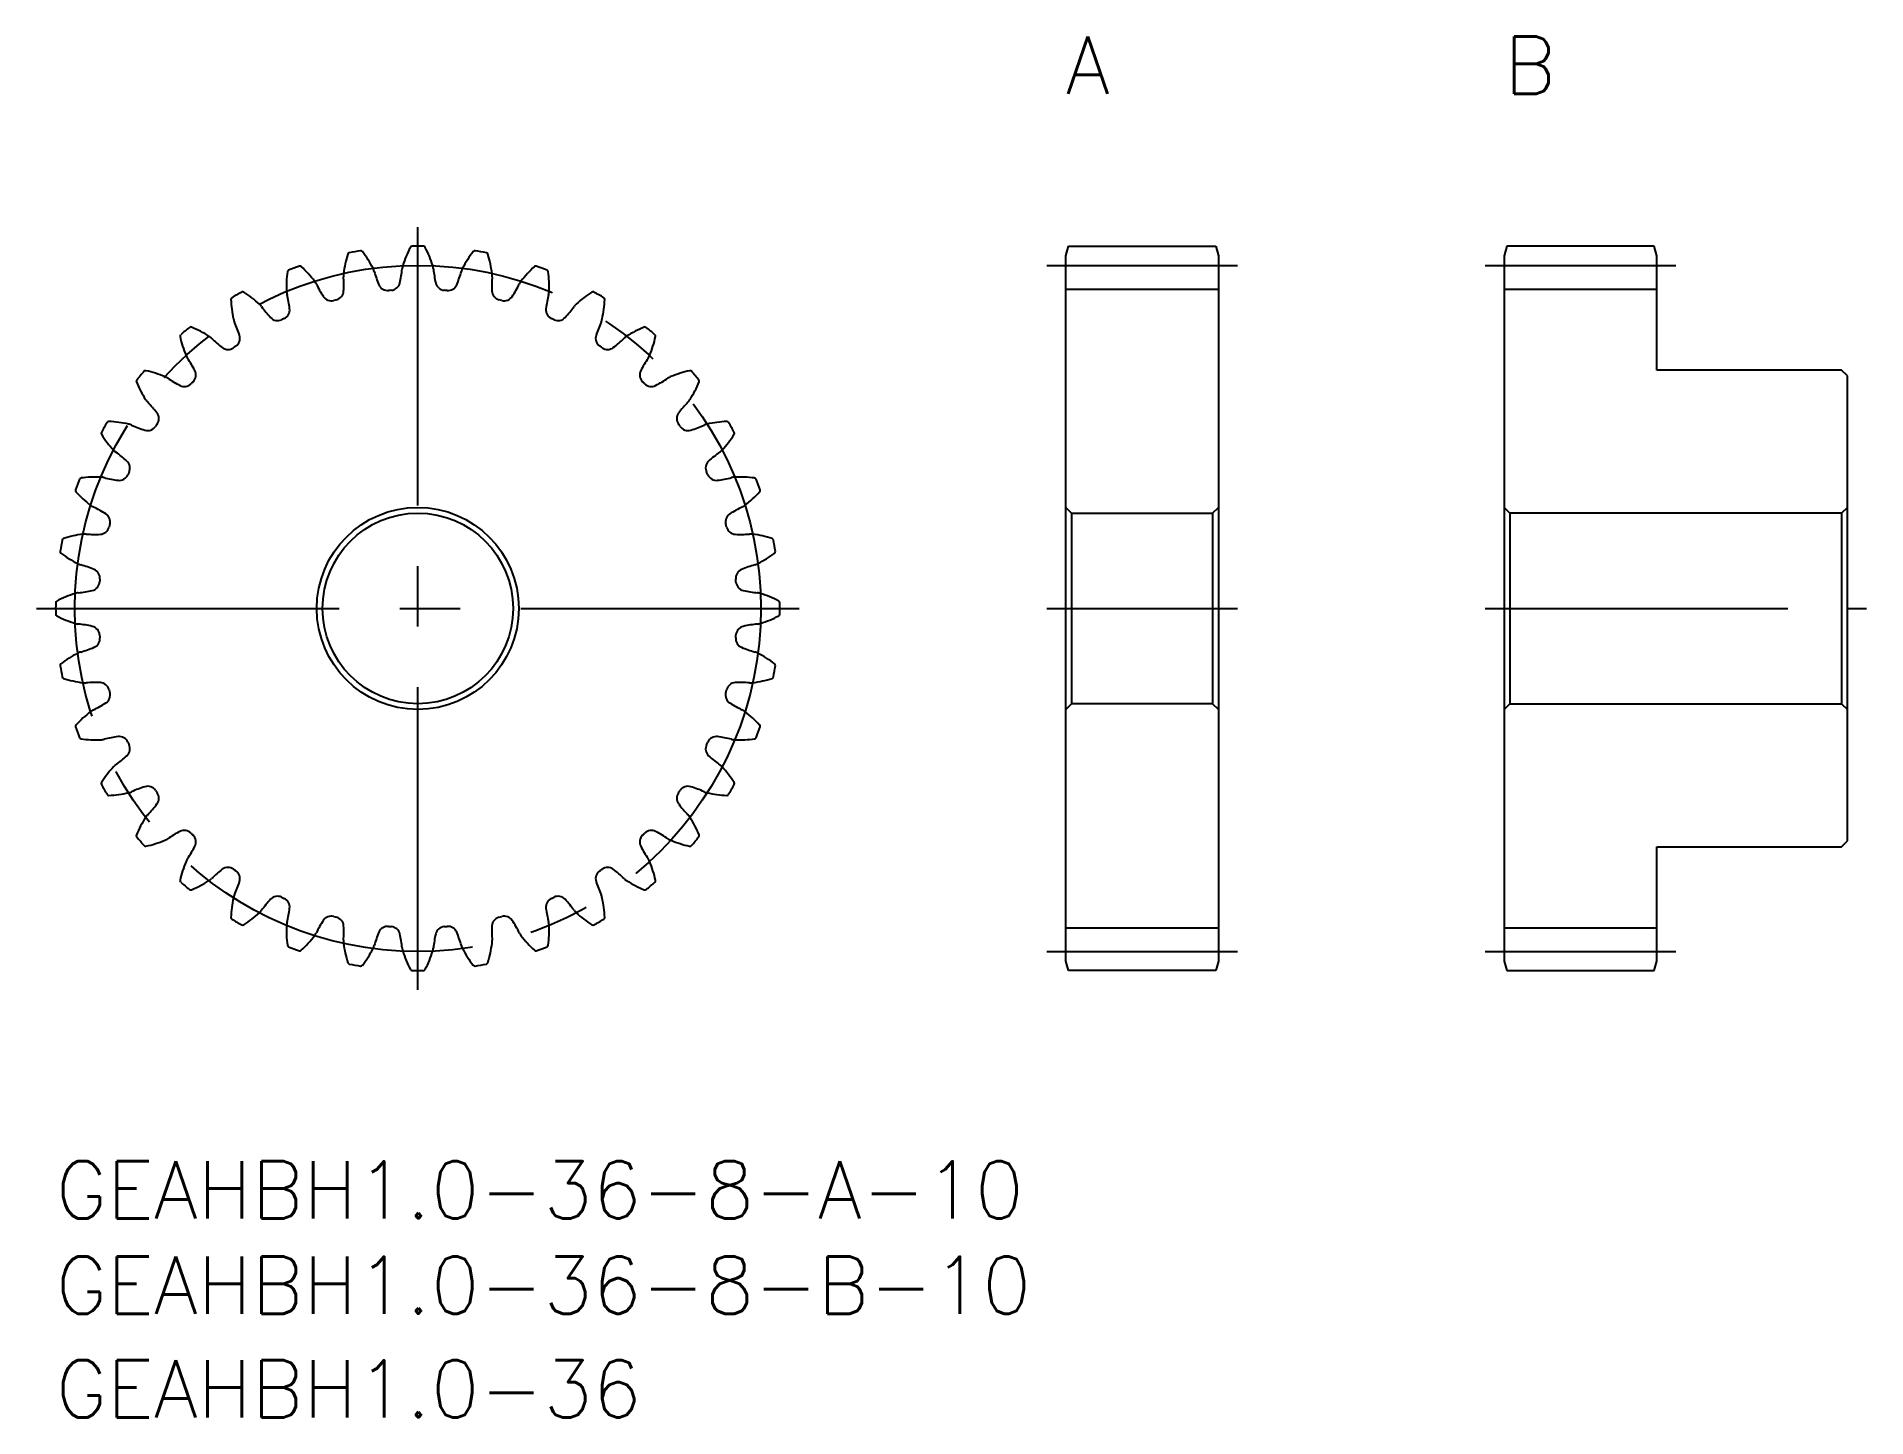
# Model space of a CAD drawing. Extents: x -1 to 95, y -13.4 to 59.
import ezdxf

# ---------------------------------------------------------------- set-up
doc = ezdxf.new("R2010")
doc.units = 0
doc.header["$LTSCALE"] = 0.5
doc.linetypes.add('CENTER', pattern=[50.8, 31.75, -6.35, 6.35, -6.35])
for name, color, linetype in [('MSM_CENTER', 1, 'CENTER'), ('MSM_CONTINUOUS', 7, 'CONTINUOUS'), ('MSM_PART_NUMBER', 7, 'CONTINUOUS')]:
    doc.layers.add(name, color=color, linetype=linetype)
doc.styles.get("Standard").update_dxf_attribs({"font": 'txt.shx', "height": 3, "bigfont": 'bigfont.shx'})

# ---------------------------------------------------------------- blocks, each defined once
blk = doc.blocks.new('*U4')
at = {"layer": 'MSM_PART_NUMBER'}
blk.add_text('GEAHBH1.0-36-8-A-10', height=3, dxfattribs=at).set_placement((0, -3))
blk = doc.blocks.new('*U5')
at = {"layer": 'MSM_PART_NUMBER'}
blk.add_text('GEAHBH1.0-36-8-B-10', height=3, dxfattribs=at).set_placement((0, -8))
blk = doc.blocks.new('*U8')
at = {"layer": 'MSM_PART_NUMBER'}
blk.add_text('GEAHBH1.0-36', height=3, dxfattribs=at).set_placement((0, -13.44))

msp = doc.modelspace()

# ---------------------------------------------------------------- linework, layer by layer
at = {"layer": 'MSM_CENTER'}
for p, q in [((18.998, 9), (18.998, 49)), ((51.998, 47), (61.998, 47)), ((74.998, 47), (84.998, 47)), ((-1.002, 29), (38.998, 29)), ((51.998, 29), (61.998, 29)), ((74.998, 29), (94.998, 29)), ((51.998, 11), (61.998, 11)), ((74.998, 11), (84.998, 11))]:
    msp.add_line(p, q, dxfattribs=at)
msp.add_circle((18.998, 29), 18, dxfattribs=at)
at = {"layer": 'MSM_CONTINUOUS'}
for p, q in [((52.998, 47.5), (53.132, 48)), ((53.132, 48), (60.864, 48)), ((83.864, 48), (76.132, 48)), ((83.998, 47.5), (83.864, 48)), ((52.998, 10.5), (52.998, 47.5)), ((60.864, 48), (60.998, 47.5)), ((60.998, 47.5), (60.998, 10.5)), ((76.132, 48), (75.998, 47.5)), ((75.998, 47.5), (75.998, 10.5)), ((83.998, 41.5), (83.998, 47.5)), ((52.998, 45.75), (60.998, 45.75)), ((75.998, 45.75), (83.998, 45.75)), ((93.698, 41.5), (83.998, 41.5)), ((93.998, 41.2), (93.698, 41.5)), ((93.998, 16.8), (93.998, 41.2)), ((52.998, 34.3), (53.298, 34)), ((53.298, 34), (53.298, 24)), ((53.298, 34), (60.698, 34)), ((60.698, 34), (60.998, 34.3)), ((60.698, 34), (60.698, 24)), ((76.298, 34), (75.998, 34.3)), ((76.298, 34), (76.298, 24)), ((93.698, 34), (76.298, 34)), ((93.998, 34.3), (93.698, 34)), ((93.698, 34), (93.698, 24)), ((53.298, 24), (52.998, 23.7)), ((60.698, 24), (53.298, 24)), ((60.998, 23.7), (60.698, 24)), ((75.998, 23.7), (76.298, 24)), ((76.298, 24), (93.698, 24)), ((93.698, 24), (93.998, 23.7)), ((83.998, 16.5), (93.698, 16.5)), ((83.998, 10.5), (83.998, 16.5)), ((93.698, 16.5), (93.998, 16.8)), ((52.998, 12.25), (60.998, 12.25)), ((75.998, 12.25), (83.998, 12.25)), ((53.132, 10), (52.998, 10.5)), ((60.864, 10), (53.132, 10)), ((60.998, 10.5), (60.864, 10)), ((75.998, 10.5), (76.132, 10)), ((76.132, 10), (83.864, 10)), ((83.864, 10), (83.998, 10.5))]:
    msp.add_line(p, q, dxfattribs=at)
for radius in [5.3, 5]:
    msp.add_circle((18.998, 29), radius, dxfattribs=at)
for centre, radius, start, end in [((18.998, 29), 19, 89.09361, 90.90639), ((21.05, 45.79), 6, 162.55817, 172.5), ((15.422, 47.559), 0.1, 100.90639, 162.55817), ((18.998, 29), 19, 99.09361, 100.90639), ((16.011, 47.662), 0.1, 37.44183, 99.09361), ((11.326, 44.076), 6, 27.5, 37.44183), ((23.935, 45.179), 6, 152.55817, 162.5), ((18.699, 47.898), 0.1, 90.90639, 152.55817), ((19.297, 47.898), 0.1, 27.44183, 89.09361), ((14.06, 45.179), 6, 17.5, 27.44183), ((26.669, 44.076), 6, 142.55817, 152.5), ((21.985, 47.662), 0.1, 80.90639, 142.55822), ((18.998, 29), 19, 79.09361, 80.90639), ((22.574, 47.559), 0.1, 17.44183, 79.09361), ((16.945, 45.79), 6, 7.5, 17.44183), ((18.104, 45.892), 6, 172.55817, 182.5), ((12.253, 46.656), 0.1, 110.90639, 172.55817), ((18.998, 29), 19, 109.09361, 110.90639), ((12.815, 46.86), 0.1, 47.44183, 109.09361), ((8.825, 42.514), 6, 37.5, 47.44183), ((12.932, 45.666), 0.823, 25.39865, 37.50013), ((15.918, 46.466), 0.823, 172.49987, 184.60135), ((9.577, 45.956), 5.538, 356.88904, 4.60146), ((15.918, 46.466), 0.823, 15.39865, 27.50013), ((22.051, 48.155), 5.538, 195.39854, 203.11096), ((12.664, 47.334), 5.538, 346.88904, 354.60146), ((18.998, 46.735), 0.823, 162.49987, 174.60135), ((18.998, 46.735), 0.823, 5.39865, 17.50013), ((25.331, 47.334), 5.538, 185.39854, 193.11096), ((15.944, 48.155), 5.538, 336.88904, 344.60146), ((22.077, 46.466), 0.823, 152.49987, 164.60135), ((28.419, 45.956), 5.538, 175.39854, 183.11096), ((22.077, 46.466), 0.823, 355.39865, 7.50013), ((25.063, 45.666), 0.823, 142.49987, 154.60135), ((29.17, 42.514), 6, 132.55817, 142.5), ((25.18, 46.86), 0.1, 70.90639, 132.55817), ((18.998, 29), 19, 69.09361, 70.90639), ((25.742, 46.656), 0.1, 7.44183, 69.09361), ((19.892, 45.892), 6, 357.5, 7.44183), ((9.29, 45.216), 0.1, 120.90639, 182.55817), ((15.184, 45.48), 6, 182.55817, 192.5), ((18.998, 29), 19, 119.09361, 120.90639), ((9.808, 45.515), 0.1, 57.44183, 119.09361), ((6.633, 40.543), 6, 47.5, 57.44183), ((12.932, 45.666), 0.823, 182.49987, 194.60135), ((6.776, 44.062), 5.538, 6.88904, 14.60146), ((18.679, 48.394), 5.538, 205.39854, 213.11096), ((14.458, 45.642), 0.5, 213.11096, 285.25691), ((18.998, 29), 16.75, 104.74311, 105.25689), ((14.608, 45.682), 0.5, 284.74315, 356.88904), ((17.417, 46.177), 0.5, 203.11096, 275.25691), ((18.998, 29), 16.75, 94.74311, 95.25689), ((17.571, 46.191), 0.5, 274.74311, 346.88905), ((20.424, 46.191), 0.5, 193.11096, 265.25689), ((18.998, 29), 16.75, 84.74311, 85.25689), ((20.578, 46.177), 0.5, 264.74311, 336.88905), ((23.387, 45.682), 0.5, 183.11096, 255.25689), ((18.998, 29), 16.75, 74.74311, 75.25689), ((23.537, 45.642), 0.5, 254.74311, 326.88905), ((19.317, 48.394), 5.538, 326.88904, 334.60146), ((31.22, 44.062), 5.538, 165.39854, 173.11096), ((25.063, 45.666), 0.823, 345.39865, 357.50013), ((31.363, 40.543), 6, 122.55817, 132.5), ((28.188, 45.515), 0.1, 60.90639, 122.55817), ((18.998, 29), 19, 59.09361, 60.90639), ((22.811, 45.48), 6, 347.5, 357.44183), ((28.705, 45.216), 0.1, 357.44183, 59.09361), ((10.13, 44.359), 0.823, 192.49987, 204.60135), ((10.13, 44.359), 0.823, 35.39865, 47.50013), ((15.316, 48.044), 5.538, 215.39854, 223.11096), ((11.637, 44.601), 0.5, 223.11096, 295.25691), ((18.998, 29), 16.75, 114.74311, 115.25689), ((11.778, 44.666), 0.5, 294.74315, 6.88904), ((26.218, 44.666), 0.5, 173.11096, 245.25689), ((18.998, 29), 16.75, 64.74311, 65.25689), ((26.358, 44.601), 0.5, 244.74311, 316.88905), ((22.68, 48.044), 5.538, 316.88904, 324.60146), ((27.865, 44.359), 0.823, 132.49987, 144.60135), ((27.865, 44.359), 0.823, 335.39865, 347.50013), ((6.621, 43.284), 0.1, 130.90639, 192.55822), ((12.38, 44.567), 6, 192.55817, 202.5), ((18.998, 29), 19, 129.09361, 130.90639), ((7.079, 43.669), 0.1, 67.44183, 129.09361), ((4.816, 38.22), 6, 57.5, 67.44183), ((7.598, 42.586), 0.823, 45.39865, 57.50013), ((4.346, 41.711), 5.538, 16.88904, 24.60146), ((9.167, 43.175), 0.5, 304.74315, 16.88904), ((28.828, 43.175), 0.5, 163.11096, 235.25689), ((33.65, 41.711), 5.538, 155.39854, 163.11096), ((30.398, 42.586), 0.823, 122.49987, 134.60135), ((33.179, 38.22), 6, 112.55817, 122.5), ((30.916, 43.669), 0.1, 50.90639, 112.55817), ((18.998, 29), 19, 49.09361, 50.90639), ((25.615, 44.567), 6, 337.5, 347.44183), ((31.374, 43.284), 0.1, 347.44183, 49.09361), ((7.598, 42.586), 0.823, 202.49987, 214.60135), ((12.065, 47.116), 5.538, 225.39854, 233.11096), ((9.04, 43.086), 0.5, 233.11096, 305.25691), ((18.998, 29), 16.75, 124.74311, 125.25689), ((18.998, 29), 16.75, 54.74311, 55.25689), ((28.955, 43.086), 0.5, 234.74311, 306.88905), ((25.931, 47.116), 5.538, 306.88904, 314.60146), ((30.398, 42.586), 0.823, 325.39865, 337.50013), ((18.998, 29), 19, 139.09361, 140.90639), ((4.713, 41.376), 0.1, 77.44183, 139.09361), ((3.431, 35.617), 6, 67.5, 77.44183), ((2.361, 38.973), 5.538, 26.88904, 34.60146), ((6.855, 41.252), 0.5, 314.74311, 26.88904), ((31.14, 41.252), 0.5, 153.11096, 225.25689), ((35.634, 38.973), 5.538, 145.39854, 153.11096), ((34.565, 35.617), 6, 102.55817, 112.5), ((33.282, 41.376), 0.1, 40.90639, 102.55817), ((18.998, 29), 19, 39.09361, 40.90639), ((4.329, 40.918), 0.1, 140.90639, 202.55822), ((9.778, 43.182), 6, 202.55817, 212.5), ((5.412, 40.4), 0.823, 55.39865, 67.50013), ((9.024, 45.637), 5.538, 235.39854, 243.11096), ((6.745, 41.143), 0.5, 243.11096, 315.25691), ((18.998, 29), 16.75, 134.74311, 135.25689), ((18.998, 29), 16.75, 44.74311, 45.25689), ((31.25, 41.143), 0.5, 224.74311, 296.88905), ((28.971, 45.637), 5.538, 296.88904, 304.60146), ((32.584, 40.4), 0.823, 112.49987, 124.60135), ((28.218, 43.182), 6, 327.5, 337.44183), ((33.666, 40.918), 0.1, 337.44183, 39.09361), ((5.412, 40.4), 0.823, 212.49987, 224.60135), ((0.882, 35.933), 5.538, 36.88904, 44.60146), ((37.113, 35.933), 5.538, 135.39854, 143.11096), ((32.584, 40.4), 0.823, 315.39865, 327.50013), ((18.998, 29), 19, 149.09361, 150.90639), ((2.781, 38.708), 0.1, 87.44183, 149.09361), ((2.518, 32.814), 6, 77.5, 87.44183), ((3.638, 37.868), 0.823, 65.39865, 77.50013), ((6.287, 43.652), 5.538, 245.39854, 253.11096), ((4.823, 38.831), 0.5, 253.11096, 325.25691), ((18.998, 29), 16.75, 144.74311, 145.25689), ((4.912, 38.957), 0.5, 324.74311, 36.88904), ((33.083, 38.957), 0.5, 143.11096, 215.25689), ((18.998, 29), 16.75, 34.74311, 35.25689), ((33.172, 38.831), 0.5, 214.74311, 286.88905), ((31.708, 43.652), 5.538, 286.88904, 294.60146), ((34.357, 37.868), 0.823, 102.49987, 114.60135), ((35.477, 32.814), 6, 92.55817, 102.5), ((35.214, 38.708), 0.1, 30.90639, 92.55817), ((18.998, 29), 19, 29.09361, 30.90639), ((2.482, 38.19), 0.1, 150.90639, 212.55817), ((7.455, 41.365), 6, 212.55817, 222.5), ((30.54, 41.365), 6, 317.5, 327.44183), ((35.513, 38.19), 0.1, 327.44183, 29.09361), ((3.638, 37.868), 0.823, 222.49987, 234.60135), ((-0.047, 32.682), 5.538, 46.88904, 54.60146), ((3.397, 36.36), 0.5, 334.74311, 46.88904), ((34.599, 36.36), 0.5, 133.11096, 205.25689), ((38.042, 32.682), 5.538, 125.39854, 133.11096), ((34.357, 37.868), 0.823, 305.39865, 317.50013), ((18.998, 29), 19, 159.09361, 160.90639), ((1.342, 35.744), 0.1, 97.44183, 159.09361), ((2.106, 29.894), 6, 87.5, 97.44183), ((2.332, 35.066), 0.823, 75.39865, 87.50013), ((3.936, 41.222), 5.538, 255.39854, 263.11096), ((3.331, 36.22), 0.5, 263.11096, 335.25691), ((18.998, 29), 16.75, 154.74311, 155.25689), ((18.998, 29), 16.75, 24.74311, 25.25689), ((34.664, 36.22), 0.5, 204.74311, 276.88904), ((34.06, 41.222), 5.538, 276.88904, 284.60146), ((35.663, 35.066), 0.823, 92.49987, 104.60135), ((35.889, 29.894), 6, 82.55817, 92.5), ((36.653, 35.744), 0.1, 20.90639, 82.55817), ((18.998, 29), 19, 19.09361, 20.90639), ((1.137, 35.182), 0.1, 160.90639, 222.55822), ((5.483, 39.173), 6, 222.55817, 232.5), ((32.512, 39.173), 6, 307.5, 317.44183), ((36.858, 35.182), 0.1, 317.44183, 19.09361), ((2.332, 35.066), 0.823, 232.49987, 244.60135), ((-0.397, 29.319), 5.538, 56.88904, 64.60146), ((2.356, 33.539), 0.5, 344.74311, 56.88904), ((35.64, 33.539), 0.5, 123.11096, 195.25689), ((38.392, 29.319), 5.538, 115.39854, 123.11096), ((35.663, 35.066), 0.823, 295.39865, 307.50013), ((0.439, 32.576), 0.1, 107.44183, 169.09361), ((2.207, 26.947), 6, 97.5, 107.44183), ((1.532, 32.08), 0.823, 85.39865, 97.50013), ((2.042, 38.421), 5.538, 265.39854, 273.11096), ((2.316, 33.39), 0.5, 273.11096, 345.25691), ((18.998, 29), 16.75, 164.74311, 165.25689), ((18.998, 29), 16.75, 14.74311, 15.25689), ((35.68, 33.39), 0.5, 194.74311, 266.88904), ((35.953, 38.421), 5.538, 266.88904, 274.60146), ((36.463, 32.08), 0.823, 82.49987, 94.60135), ((35.788, 26.947), 6, 72.55817, 82.5), ((37.556, 32.576), 0.1, 10.90639, 72.55817), ((0.335, 31.987), 0.1, 170.90639, 232.55822), ((18.998, 29), 19, 169.09361, 170.90639), ((3.922, 36.672), 6, 232.55817, 242.5), ((34.073, 36.672), 6, 297.5, 307.44183), ((18.998, 29), 19, 9.09361, 10.90639), ((37.66, 31.987), 0.1, 307.44183, 9.09361), ((1.532, 32.08), 0.823, 242.49987, 254.60135), ((-0.157, 25.946), 5.538, 66.88904, 74.60146), ((1.82, 30.58), 0.5, 354.74315, 66.88904), ((36.175, 30.58), 0.5, 113.11096, 185.25689), ((38.153, 25.946), 5.538, 105.39854, 113.11096), ((36.463, 32.08), 0.823, 285.39865, 297.50013), ((2.819, 24.063), 6, 107.5, 117.44183), ((1.262, 29), 0.823, 95.39865, 107.50013), ((0.664, 35.333), 5.538, 275.39854, 283.11096), ((1.807, 30.426), 0.5, 283.11096, 355.25691), ((18.998, 29), 16.75, 174.74311, 175.25689), ((18.998, 29), 16.75, 4.74311, 5.25689), ((36.189, 30.426), 0.5, 184.74311, 256.88904), ((37.331, 35.333), 5.538, 256.88904, 264.60146), ((36.733, 29), 0.823, 72.49987, 84.60135), ((35.176, 24.063), 6, 62.55817, 72.5), ((18.998, 29), 19, 179.09361, 180.90639), ((0.1, 29.299), 0.1, 117.44183, 179.09361), ((37.895, 29.299), 0.1, 0.90639, 62.55817), ((18.998, 29), 19, 359.09361, 0.90639), ((0.1, 28.701), 0.1, 180.90639, 242.55822), ((2.819, 33.937), 6, 242.55817, 252.5), ((1.262, 29), 0.823, 252.49987, 264.60135), ((0.664, 22.667), 5.538, 76.88904, 84.60146), ((1.807, 27.574), 0.5, 4.74315, 76.88904), ((36.189, 27.574), 0.5, 103.11096, 175.25689), ((37.331, 22.667), 5.538, 95.39854, 103.11096), ((36.733, 29), 0.823, 275.39865, 287.50013), ((35.176, 33.937), 6, 287.5, 297.44183), ((37.895, 28.701), 0.1, 297.44183, 359.09361), ((-0.157, 32.054), 5.538, 285.39854, 293.11096), ((1.82, 27.42), 0.5, 293.11096, 5.25691), ((18.998, 29), 16.75, 184.74311, 185.25689), ((36.175, 27.42), 0.5, 174.74311, 246.88904), ((18.998, 29), 16.75, 354.74311, 355.25689), ((38.153, 32.054), 5.538, 246.88904, 254.60146), ((0.335, 26.013), 0.1, 127.44183, 189.09361), ((18.998, 29), 19, 189.09361, 190.90639), ((3.922, 21.328), 6, 117.5, 127.44183), ((1.532, 25.92), 0.823, 105.39865, 117.50013), ((36.463, 25.92), 0.823, 62.49987, 74.60135), ((34.073, 21.328), 6, 52.55817, 62.5), ((18.998, 29), 19, 349.09361, 350.90639), ((37.66, 26.013), 0.1, 350.90639, 52.55822), ((0.439, 25.424), 0.1, 190.90639, 252.55822), ((2.207, 31.053), 6, 252.55817, 262.5), ((1.532, 25.92), 0.823, 262.49987, 274.60135), ((2.042, 19.579), 5.538, 86.88904, 94.60146), ((2.316, 24.61), 0.5, 14.74315, 86.88904), ((35.68, 24.61), 0.5, 93.11096, 165.2569), ((35.953, 19.579), 5.538, 85.39854, 93.11096), ((36.463, 25.92), 0.823, 265.39865, 277.50013), ((35.788, 31.053), 6, 277.5, 287.44183), ((37.556, 25.424), 0.1, 287.44183, 349.09361), ((-0.397, 28.681), 5.538, 295.39854, 303.11096), ((2.356, 24.461), 0.5, 303.11096, 15.25691), ((18.998, 29), 16.75, 194.74311, 195.25689), ((35.64, 24.461), 0.5, 164.74311, 236.88905), ((18.998, 29), 16.75, 344.74311, 345.25689), ((38.392, 28.681), 5.538, 236.88904, 244.60146), ((5.483, 18.827), 6, 127.5, 137.44183), ((2.332, 22.934), 0.823, 115.39865, 127.50013), ((35.663, 22.934), 0.823, 52.49987, 64.60135), ((32.512, 18.827), 6, 42.55817, 52.5), ((1.137, 22.818), 0.1, 137.44183, 199.09361), ((18.998, 29), 19, 199.09361, 200.90639), ((1.342, 22.256), 0.1, 200.90639, 262.55822), ((2.106, 28.106), 6, 262.55817, 272.5), ((2.332, 22.934), 0.823, 272.49987, 284.60135), ((3.936, 16.778), 5.538, 96.88904, 104.60146), ((3.331, 21.78), 0.5, 24.74315, 96.88904), ((34.664, 21.78), 0.5, 83.11096, 155.2569), ((34.06, 16.778), 5.538, 75.39854, 83.11096), ((35.663, 22.934), 0.823, 255.39865, 267.50013), ((35.889, 28.106), 6, 267.5, 277.44183), ((36.653, 22.256), 0.1, 277.44183, 339.09361), ((18.998, 29), 19, 339.09361, 340.90639), ((36.858, 22.818), 0.1, 340.90639, 42.55817), ((-0.047, 25.318), 5.538, 305.39854, 313.11096), ((3.397, 21.64), 0.5, 313.11096, 25.25691), ((18.998, 29), 16.75, 204.74311, 205.25689), ((34.599, 21.64), 0.5, 154.74311, 226.88904), ((18.998, 29), 16.75, 334.74311, 335.25689), ((38.042, 25.318), 5.538, 226.88904, 234.60146), ((7.455, 16.635), 6, 137.5, 147.44183), ((3.638, 20.132), 0.823, 125.39865, 137.50013), ((34.357, 20.132), 0.823, 42.49987, 54.60135), ((30.54, 16.635), 6, 32.55817, 42.5), ((2.482, 19.81), 0.1, 147.44183, 209.09361), ((18.998, 29), 19, 209.09361, 210.90639), ((2.781, 19.292), 0.1, 210.90639, 272.55822), ((2.518, 25.186), 6, 272.55817, 282.5), ((3.638, 20.132), 0.823, 282.49987, 294.60135), ((6.287, 14.348), 5.538, 106.88904, 114.60146), ((4.823, 19.169), 0.5, 34.74315, 106.88904), ((18.998, 29), 16.75, 214.74311, 215.25689), ((4.912, 19.043), 0.5, 323.11096, 35.25691), ((33.083, 19.043), 0.5, 144.74311, 216.88904), ((18.998, 29), 16.75, 324.74311, 325.25689), ((33.172, 19.169), 0.5, 73.11096, 145.2569), ((31.708, 14.348), 5.538, 65.39854, 73.11096), ((34.357, 20.132), 0.823, 245.39865, 257.50013), ((35.477, 25.186), 6, 257.5, 267.44183), ((35.214, 19.292), 0.1, 267.44183, 329.09361), ((18.998, 29), 19, 329.09361, 330.90639), ((35.513, 19.81), 0.1, 330.90639, 32.55817), ((0.882, 22.067), 5.538, 315.39854, 323.11096), ((37.113, 22.067), 5.538, 216.88904, 224.60146), ((9.778, 14.818), 6, 147.5, 157.44183), ((5.412, 17.6), 0.823, 135.39865, 147.50013), ((9.024, 12.363), 5.538, 116.88904, 124.60146), ((6.745, 16.857), 0.5, 44.74311, 116.88904), ((31.25, 16.857), 0.5, 63.11096, 135.2569), ((28.971, 12.363), 5.538, 55.39854, 63.11096), ((32.584, 17.6), 0.823, 32.49987, 44.60135), ((28.218, 14.818), 6, 22.55817, 32.5), ((4.329, 17.082), 0.1, 157.44183, 219.09361), ((18.998, 29), 19, 219.09361, 220.90639), ((4.713, 16.624), 0.1, 220.90639, 282.55822), ((3.431, 22.383), 6, 282.55817, 292.5), ((5.412, 17.6), 0.823, 292.49987, 304.60135), ((2.361, 19.027), 5.538, 325.39854, 333.11096), ((18.998, 29), 16.75, 224.74311, 225.25689), ((6.855, 16.748), 0.5, 333.11096, 45.25691), ((31.14, 16.748), 0.5, 134.74311, 206.88904), ((35.634, 19.027), 5.538, 206.88904, 214.60146), ((18.998, 29), 16.75, 314.74311, 315.25689), ((32.584, 17.6), 0.823, 235.39865, 247.50013), ((34.565, 22.383), 6, 247.5, 257.44183), ((33.282, 16.624), 0.1, 257.44183, 319.09361), ((18.998, 29), 19, 319.09361, 320.90639), ((33.666, 17.082), 0.1, 320.90639, 22.55822), ((12.38, 13.433), 6, 157.5, 167.44183), ((7.598, 15.414), 0.823, 145.39865, 157.50013), ((9.04, 14.914), 0.5, 54.74311, 126.88904), ((28.955, 14.914), 0.5, 53.11096, 125.2569), ((30.398, 15.414), 0.823, 22.49987, 34.60135), ((25.615, 13.433), 6, 12.55817, 22.5), ((6.621, 14.716), 0.1, 167.44183, 229.09361), ((18.998, 29), 19, 229.09361, 230.90639), ((4.816, 19.78), 6, 292.55817, 302.5), ((7.598, 15.414), 0.823, 302.49987, 314.60135), ((12.065, 10.884), 5.538, 126.88904, 134.60146), ((18.998, 29), 16.75, 234.74311, 235.25689), ((4.346, 16.289), 5.538, 335.39854, 343.11096), ((9.167, 14.825), 0.5, 343.11096, 55.25691), ((28.828, 14.825), 0.5, 124.74311, 196.88904), ((33.65, 16.289), 5.538, 196.88904, 204.60146), ((18.998, 29), 16.75, 304.74311, 305.25689), ((25.931, 10.884), 5.538, 45.39854, 53.11096), ((30.398, 15.414), 0.823, 225.39865, 237.50013), ((33.179, 19.78), 6, 237.5, 247.44183), ((18.998, 29), 19, 309.09361, 310.90639), ((31.374, 14.716), 0.1, 310.90639, 12.55817), ((7.079, 14.331), 0.1, 230.90639, 292.55817), ((15.184, 12.52), 6, 167.5, 177.44183), ((10.13, 13.641), 0.823, 155.39865, 167.50013), ((15.316, 9.956), 5.538, 136.88904, 144.60146), ((11.637, 13.399), 0.5, 64.74311, 136.88904), ((18.998, 29), 16.75, 244.74311, 245.25689), ((11.778, 13.334), 0.5, 353.11096, 65.25691), ((26.218, 13.334), 0.5, 114.74311, 186.88904), ((18.998, 29), 16.75, 294.74311, 295.25689), ((26.358, 13.399), 0.5, 43.11096, 115.2569), ((22.68, 9.956), 5.538, 35.39854, 43.11096), ((27.865, 13.641), 0.823, 12.49987, 24.60135), ((22.811, 12.52), 6, 2.55817, 12.5), ((30.916, 14.331), 0.1, 247.44183, 309.09361), ((9.29, 12.784), 0.1, 177.44183, 239.09361), ((18.998, 29), 19, 239.09361, 240.90639), ((6.633, 17.457), 6, 302.55817, 312.5), ((10.13, 13.641), 0.823, 312.49987, 324.60135), ((12.932, 12.334), 0.823, 165.39865, 177.50013), ((6.776, 13.938), 5.538, 345.39854, 353.11096), ((18.679, 9.606), 5.538, 146.88904, 154.60146), ((14.458, 12.358), 0.5, 74.74311, 146.88904), ((18.998, 29), 16.75, 254.74311, 255.25689), ((14.608, 12.318), 0.5, 3.11096, 75.25691), ((23.387, 12.318), 0.5, 104.74311, 176.88904), ((18.998, 29), 16.75, 284.74311, 285.25689), ((23.537, 12.358), 0.5, 33.11096, 105.2569), ((19.317, 9.606), 5.538, 25.39854, 33.11096), ((31.22, 13.938), 5.538, 186.88904, 194.60146), ((25.063, 12.334), 0.823, 2.49987, 14.60135), ((27.865, 13.641), 0.823, 215.39865, 227.50013), ((31.363, 17.457), 6, 227.5, 237.44183), ((18.998, 29), 19, 299.09361, 300.90639), ((28.705, 12.784), 0.1, 300.90639, 2.55817), ((9.808, 12.485), 0.1, 240.90639, 302.55817), ((18.104, 12.108), 6, 177.5, 187.44183), ((8.825, 15.486), 6, 312.55817, 322.5), ((12.932, 12.334), 0.823, 322.49987, 334.60135), ((15.918, 11.534), 0.823, 175.39865, 187.50013), ((9.577, 12.044), 5.538, 355.39854, 3.11096), ((22.051, 9.845), 5.538, 156.88904, 164.60146), ((17.417, 11.823), 0.5, 84.74311, 156.88904), ((18.998, 29), 16.75, 264.74311, 265.25689), ((17.571, 11.809), 0.5, 13.11096, 85.25691), ((12.664, 10.666), 5.538, 5.39854, 13.11096), ((25.331, 10.666), 5.538, 166.88904, 174.60146), ((20.424, 11.809), 0.5, 94.74311, 166.88904), ((18.998, 29), 16.75, 274.74311, 275.25689), ((20.578, 11.823), 0.5, 23.11096, 95.2569), ((15.944, 9.845), 5.538, 15.39854, 23.11096), ((28.419, 12.044), 5.538, 176.88904, 184.60146), ((22.077, 11.534), 0.823, 352.49987, 4.60135), ((25.063, 12.334), 0.823, 205.39865, 217.50013), ((29.17, 15.486), 6, 217.5, 227.44183), ((19.892, 12.108), 6, 352.55817, 2.5), ((28.188, 12.485), 0.1, 237.44183, 299.09361), ((12.253, 11.344), 0.1, 187.44183, 249.09361), ((18.998, 29), 19, 249.09361, 250.90639), ((12.815, 11.14), 0.1, 250.90639, 312.55817), ((21.05, 12.21), 6, 187.5, 197.44183), ((11.326, 13.924), 6, 322.55817, 332.5), ((15.918, 11.534), 0.823, 332.49987, 344.60135), ((18.998, 11.265), 0.823, 185.39865, 197.50013), ((23.935, 12.821), 6, 197.5, 207.44183), ((14.06, 12.821), 6, 332.55817, 342.5), ((18.998, 11.265), 0.823, 342.49987, 354.60135), ((22.077, 11.534), 0.823, 195.39865, 207.50013), ((26.669, 13.924), 6, 207.5, 217.44183), ((16.945, 12.21), 6, 342.55817, 352.5), ((25.18, 11.14), 0.1, 227.44183, 289.09361), ((18.998, 29), 19, 289.09361, 290.90639), ((25.742, 11.344), 0.1, 290.90639, 352.55822), ((15.422, 10.441), 0.1, 197.44183, 259.09361), ((18.998, 29), 19, 259.09361, 260.90639), ((16.011, 10.338), 0.1, 260.90639, 322.55817), ((18.699, 10.102), 0.1, 207.44183, 269.09361), ((18.998, 29), 19, 269.09361, 270.90639), ((19.297, 10.102), 0.1, 270.90639, 332.55817), ((21.985, 10.338), 0.1, 217.44183, 279.09361), ((18.998, 29), 19, 279.09361, 280.90639), ((22.574, 10.441), 0.1, 280.90639, 342.55817)]:
    msp.add_arc(centre, radius, start, end, dxfattribs=at)

# ---------------------------------------------------------------- block references
for name in ['*U4', '*U5', '*U8']:
    msp.add_blockref(name, (0, 0), dxfattribs=at)

# ---------------------------------------------------------------- texts
at = {"layer": 'MSM_PART_NUMBER', "linetype": 'CONTINUOUS'}
for s, p in [('A', (52.998, 56)), ('B', (75.998, 56))]:
    msp.add_text(s, height=3, dxfattribs=at).set_placement(p)

doc.saveas('drawing.dxf')
